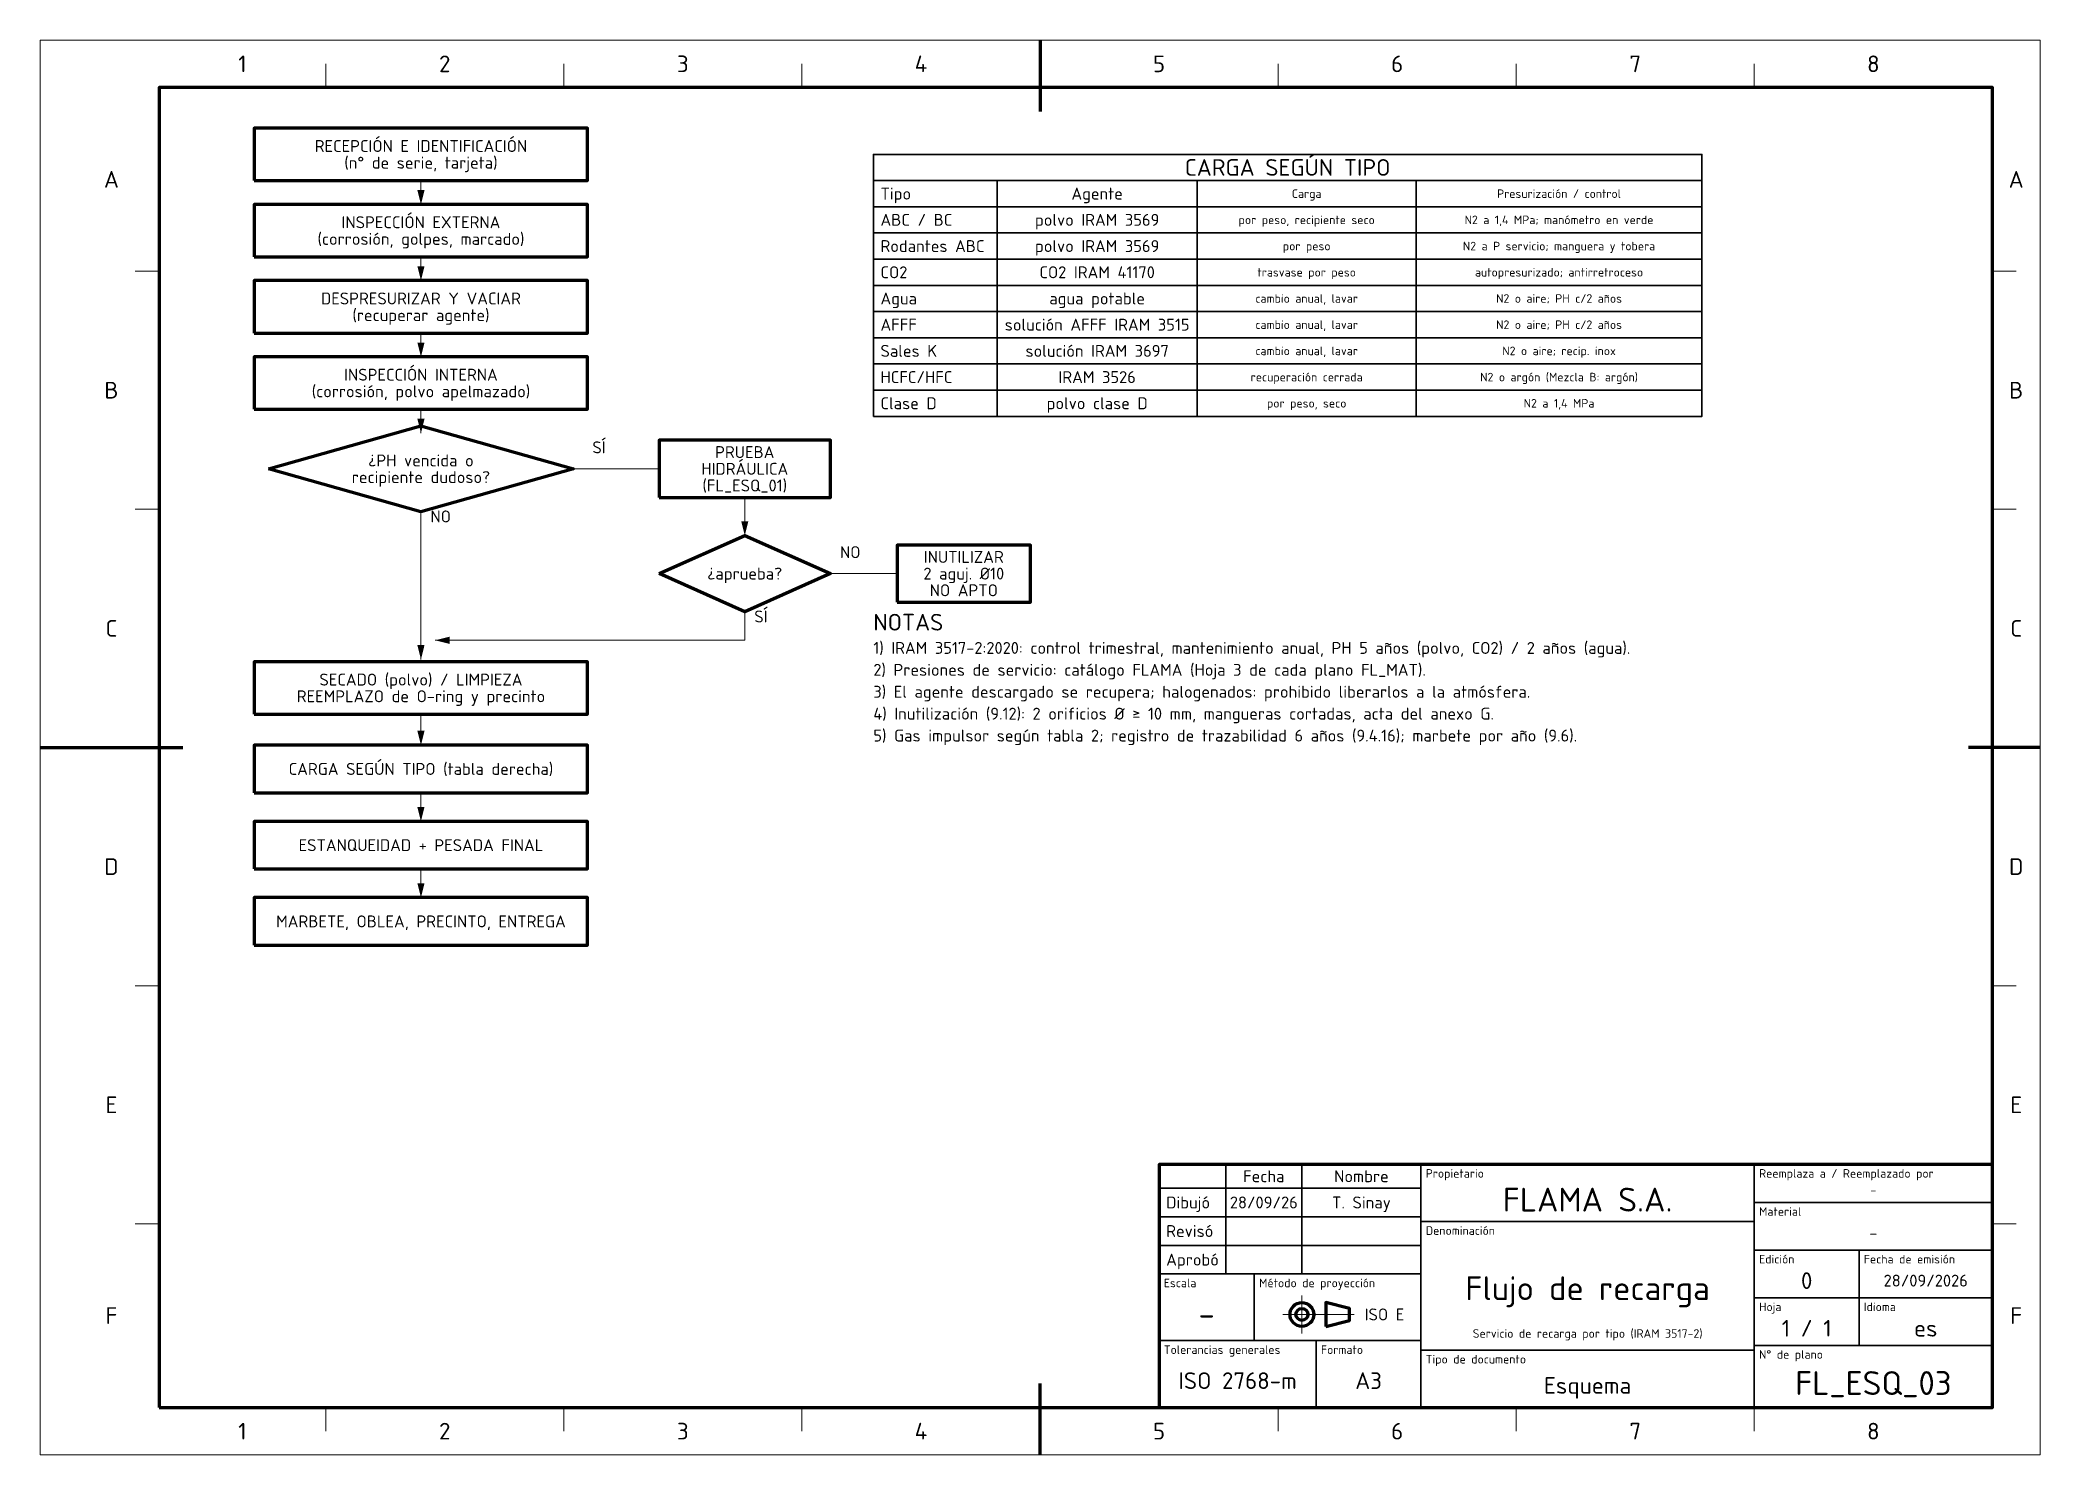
# Paper-space layout 'Lamina' of a CAD drawing. Header units: millimetres. Extents: x 0 to 420, y 0 to 297.
# The model-space entities are those that its viewports show. They can reach past a viewport. Long polylines and large blocks are cut down to what shows.
import ezdxf
from ezdxf.enums import TextEntityAlignment as Align

# ---------------------------------------------------------------- set-up
doc = ezdxf.new("R2010")
doc.units = ezdxf.units.MM
doc.linetypes.add('IRAM-F-TRAZO-PUNTO', pattern=[20, 15, -2, 1, -2])
for name, color, linetype, lineweight in [('01-VISIBLE', 7, 'CONTINUOUS', 70), ('03-EJE', 1, 'IRAM-F-TRAZO-PUNTO', 18), ('06-TEXTO', 7, 'CONTINUOUS', 25), ('07-RECUADRO', 7, 'CONTINUOUS', 70), ('08-FINA', 5, 'CONTINUOUS', 18), ('10-ROTULO', 7, 'CONTINUOUS', 35), ('11-TEXTO-ROTULO', 7, 'CONTINUOUS', 25)]:
    doc.layers.add(name, color=color, linetype=linetype, lineweight=lineweight)
doc.styles.add('ISO3098', font='isocpeur.ttf')

msp = doc.modelspace()

# ---------------------------------------------------------------- hatches: boundary and pattern name
at = {"layer": '08-FINA'}
h = msp.add_hatch(color=7, dxfattribs=at)
h.dxf.hatch_style = 1
h.paths.add_polyline_path([(80, 262.5), (79.25, 265.5), (80.75, 265.5)])
h = msp.add_hatch(color=7, dxfattribs=at)
h.dxf.hatch_style = 1
h.paths.add_polyline_path([(80, 246.5), (79.25, 249.5), (80.75, 249.5)])
h = msp.add_hatch(color=7, dxfattribs=at)
h.dxf.hatch_style = 1
h.paths.add_polyline_path([(80, 230.5), (79.25, 233.5), (80.75, 233.5)])
h = msp.add_hatch(color=7, dxfattribs=at)
h.dxf.hatch_style = 1
h.paths.add_polyline_path([(80, 214.5), (79.25, 217.5), (80.75, 217.5)])
h = msp.add_hatch(color=7, dxfattribs=at)
h.dxf.hatch_style = 1
h.paths.add_polyline_path([(148, 193), (147.25, 196), (148.75, 196)])
h = msp.add_hatch(color=7, dxfattribs=at)
h.dxf.hatch_style = 1
h.paths.add_polyline_path([(80, 167), (79.25, 170), (80.75, 170)])
h = msp.add_hatch(color=7, dxfattribs=at)
h.dxf.hatch_style = 1
h.paths.add_polyline_path([(83, 171), (86, 171.75), (86, 170.25)])
h = msp.add_hatch(color=7, dxfattribs=at)
h.dxf.hatch_style = 1
h.paths.add_polyline_path([(80, 149), (79.25, 152), (80.75, 152)])
h = msp.add_hatch(color=7, dxfattribs=at)
h.dxf.hatch_style = 1
h.paths.add_polyline_path([(80, 133), (79.25, 136), (80.75, 136)])
h = msp.add_hatch(color=7, dxfattribs=at)
h.dxf.hatch_style = 1
h.paths.add_polyline_path([(80, 117), (79.25, 120), (80.75, 120)])

# ---------------------------------------------------------------- linework, layer by layer
at = {"layer": '01-VISIBLE'}
for points in [[(45, 267.5), (115, 267.5), (115, 278.5), (45, 278.5)], [(45, 251.5), (115, 251.5), (115, 262.5), (45, 262.5)], [(45, 235.5), (115, 235.5), (115, 246.5), (45, 246.5)], [(45, 219.5), (115, 219.5), (115, 230.5), (45, 230.5)], [(48, 207), (80, 216), (112, 207), (80, 198)], [(130, 201), (166, 201), (166, 213), (130, 213)], [(130, 185), (148, 193), (166, 185), (148, 177)], [(180, 179), (208, 179), (208, 191), (180, 191)], [(45, 155.5), (115, 155.5), (115, 166.5), (45, 166.5)], [(45, 139), (115, 139), (115, 149), (45, 149)], [(45, 123), (115, 123), (115, 133), (45, 133)], [(45, 107), (115, 107), (115, 117), (45, 117)], [(270, 27), (275, 28.25), (275, 30.75), (270, 32)]]:
    msp.add_lwpolyline(points, close=True, dxfattribs=at)
for radius in [2.5, 1.25]:
    msp.add_circle((265, 29.5), radius, dxfattribs=at)
at = {"layer": '03-EJE'}
for p, q in [((261, 29.5), (276.5, 29.5)), ((265, 25.5), (265, 33.5))]:
    msp.add_line(p, q, dxfattribs=at)
at = {"layer": '07-RECUADRO'}
for p, q in [((210, 297), (210, 282)), ((0, 148.5), (30, 148.5)), ((420, 148.5), (405, 148.5)), ((210, 0), (210, 15))]:
    msp.add_line(p, q, dxfattribs=at)
for points in [[(25, 10), (410, 10), (410, 287), (25, 287)], [(235, 10), (410, 10), (410, 61), (235, 61)]]:
    msp.add_lwpolyline(points, close=True, dxfattribs=at)
at = {"layer": '08-FINA'}
for p, q in [((60, 287), (60, 292)), ((110, 287), (110, 292)), ((160, 287), (160, 292)), ((260, 287), (260, 292)), ((310, 287), (310, 292)), ((360, 287), (360, 292)), ((80, 267.5), (80, 262.5)), ((25, 248.5), (20, 248.5)), ((80, 251.5), (80, 246.5)), ((410, 248.5), (415, 248.5)), ((80, 235.5), (80, 230.5)), ((80, 219.5), (80, 214.5)), ((112, 207), (130, 207)), ((25, 198.5), (20, 198.5)), ((80, 198), (80, 167)), ((148, 201), (148, 193)), ((410, 198.5), (415, 198.5)), ((166, 185), (180, 185)), ((148, 177), (148, 171)), ((148, 171), (83, 171)), ((80, 155.5), (80, 149)), ((80, 139), (80, 133)), ((80, 123), (80, 117)), ((25, 98.5), (20, 98.5)), ((410, 98.5), (415, 98.5)), ((25, 48.5), (20, 48.5)), ((410, 48.5), (415, 48.5)), ((60, 10), (60, 5)), ((110, 10), (110, 5)), ((160, 10), (160, 5)), ((260, 10), (260, 5)), ((310, 10), (310, 5)), ((360, 10), (360, 5))]:
    msp.add_line(p, q, dxfattribs=at)
msp.add_lwpolyline([(0, 0), (420, 0), (420, 297), (0, 297)], close=True, dxfattribs=at)
at = {"layer": '10-ROTULO'}
for points in [[(175, 267.5), (349, 267.5), (349, 273), (175, 273)], [(175, 262), (201, 262), (201, 267.5), (175, 267.5)], [(201, 262), (243, 262), (243, 267.5), (201, 267.5)], [(243, 262), (289, 262), (289, 267.5), (243, 267.5)], [(289, 262), (349, 262), (349, 267.5), (289, 267.5)], [(175, 256.5), (201, 256.5), (201, 262), (175, 262)], [(201, 256.5), (243, 256.5), (243, 262), (201, 262)], [(243, 256.5), (289, 256.5), (289, 262), (243, 262)], [(289, 256.5), (349, 256.5), (349, 262), (289, 262)], [(175, 251), (201, 251), (201, 256.5), (175, 256.5)], [(201, 251), (243, 251), (243, 256.5), (201, 256.5)], [(243, 251), (289, 251), (289, 256.5), (243, 256.5)], [(289, 251), (349, 251), (349, 256.5), (289, 256.5)], [(175, 245.5), (201, 245.5), (201, 251), (175, 251)], [(201, 245.5), (243, 245.5), (243, 251), (201, 251)], [(243, 245.5), (289, 245.5), (289, 251), (243, 251)], [(289, 245.5), (349, 245.5), (349, 251), (289, 251)], [(175, 240), (201, 240), (201, 245.5), (175, 245.5)], [(201, 240), (243, 240), (243, 245.5), (201, 245.5)], [(243, 240), (289, 240), (289, 245.5), (243, 245.5)], [(289, 240), (349, 240), (349, 245.5), (289, 245.5)], [(175, 234.5), (201, 234.5), (201, 240), (175, 240)], [(201, 234.5), (243, 234.5), (243, 240), (201, 240)], [(243, 234.5), (289, 234.5), (289, 240), (243, 240)], [(289, 234.5), (349, 234.5), (349, 240), (289, 240)], [(175, 229), (201, 229), (201, 234.5), (175, 234.5)], [(201, 229), (243, 229), (243, 234.5), (201, 234.5)], [(243, 229), (289, 229), (289, 234.5), (243, 234.5)], [(289, 229), (349, 229), (349, 234.5), (289, 234.5)], [(175, 223.5), (201, 223.5), (201, 229), (175, 229)], [(201, 223.5), (243, 223.5), (243, 229), (201, 229)], [(243, 223.5), (289, 223.5), (289, 229), (243, 229)], [(289, 223.5), (349, 223.5), (349, 229), (289, 229)], [(175, 218), (201, 218), (201, 223.5), (175, 223.5)], [(201, 218), (243, 218), (243, 223.5), (201, 223.5)], [(243, 218), (289, 218), (289, 223.5), (243, 223.5)], [(289, 218), (349, 218), (349, 223.5), (289, 223.5)], [(235, 56), (249, 56), (249, 61), (235, 61)], [(249, 56), (265, 56), (265, 61), (249, 61)], [(265, 56), (290, 56), (290, 61), (265, 61)], [(290, 49), (360, 49), (360, 61), (290, 61)], [(360, 53), (410, 53), (410, 61), (360, 61)], [(235, 50), (249, 50), (249, 56), (235, 56)], [(249, 50), (265, 50), (265, 56), (249, 56)], [(265, 50), (290, 50), (290, 56), (265, 56)], [(360, 43), (410, 43), (410, 53), (360, 53)], [(235, 44), (249, 44), (249, 50), (235, 50)], [(249, 44), (265, 44), (265, 50), (249, 50)], [(265, 44), (290, 44), (290, 50), (265, 50)], [(290, 22), (360, 22), (360, 49), (290, 49)], [(235, 38), (249, 38), (249, 44), (235, 44)], [(249, 38), (265, 38), (265, 44), (249, 44)], [(265, 38), (290, 38), (290, 44), (265, 44)], [(360, 33), (382, 33), (382, 43), (360, 43)], [(382, 33), (410, 33), (410, 43), (382, 43)], [(235, 24), (255, 24), (255, 38), (235, 38)], [(255, 24), (290, 24), (290, 38), (255, 38)], [(360, 23), (382, 23), (382, 33), (360, 33)], [(382, 23), (410, 23), (410, 33), (382, 33)], [(235, 10), (268, 10), (268, 24), (235, 24)], [(268, 10), (290, 10), (290, 24), (268, 24)], [(290, 10), (360, 10), (360, 22), (290, 22)], [(360, 10), (410, 10), (410, 23), (360, 23)]]:
    msp.add_lwpolyline(points, close=True, dxfattribs=at)

# ---------------------------------------------------------------- texts
at = {"layer": '06-TEXTO', "style": 'ISO3098'}
for s, height, p in [('1', 3.5, (42.5, 292)), ('2', 3.5, (85, 292)), ('3', 3.5, (135, 292)), ('4', 3.5, (185, 292)), ('5', 3.5, (235, 292)), ('6', 3.5, (285, 292)), ('7', 3.5, (335, 292)), ('8', 3.5, (385, 292)), ('RECEPCIÓN E IDENTIFICACIÓN', 2.5, (80, 274.75)), ('CARGA SEGÚN TIPO', 3.5, (262, 270.25)), ('A', 3.5, (15, 267.75)), ('(n° de serie, tarjeta)', 2.5, (80, 271.25)), ('A', 3.5, (415, 267.75)), ('Agente', 2.5, (222, 264.75)), ('Carga', 1.8, (266, 264.75)), ('Presurización / control', 1.8, (319, 264.75)), ('INSPECCIÓN EXTERNA', 2.5, (80, 258.75)), ('polvo IRAM 3569', 2.5, (222, 259.25)), ('(corrosión, golpes, marcado)', 2.5, (80, 255.25)), ('por peso, recipiente seco', 1.8, (266, 259.25)), ('N2 a 1,4 MPa; manómetro en verde', 1.8, (319, 259.25)), ('polvo IRAM 3569', 2.5, (222, 253.75)), ('por peso', 1.8, (266, 253.75)), ('N2 a P servicio; manguera y tobera', 1.8, (319, 253.75)), ('CO2 IRAM 41170', 2.5, (222, 248.25)), ('trasvase por peso', 1.8, (266, 248.25)), ('autopresurizado; antirretroceso', 1.8, (319, 248.25)), ('DESPRESURIZAR Y VACIAR', 2.5, (80, 242.75)), ('agua potable', 2.5, (222, 242.75)), ('cambio anual, lavar', 1.8, (266, 242.75)), ('N2 o aire; PH c/2 años', 1.8, (319, 242.75)), ('(recuperar agente)', 2.5, (80, 239.25)), ('solución AFFF IRAM 3515', 2.5, (222, 237.25)), ('cambio anual, lavar', 1.8, (266, 237.25)), ('N2 o aire; PH c/2 años', 1.8, (319, 237.25)), ('solución IRAM 3697', 2.5, (222, 231.75)), ('cambio anual, lavar', 1.8, (266, 231.75)), ('N2 o aire; recip. inox', 1.8, (319, 231.75)), ('INSPECCIÓN INTERNA', 2.5, (80, 226.75)), ('IRAM 3526', 2.5, (222, 226.25)), ('recuperación cerrada', 1.8, (266, 226.25)), ('N2 o argón (Mezcla B: argón)', 1.8, (319, 226.25)), ('B', 3.5, (15, 223.5)), ('(corrosión, polvo apelmazado)', 2.5, (80, 223.25)), ('B', 3.5, (415, 223.5)), ('polvo clase D', 2.5, (222, 220.75)), ('por peso, seco', 1.8, (266, 220.75)), ('N2 a 1,4 MPa', 1.8, (319, 220.75)), ('¿PH vencida o', 2.5, (80, 208.75)), ('PRUEBA', 2.5, (148, 210.5)), ('recipiente dudoso?', 2.5, (80, 205.25)), ('HIDRÁULICA', 2.5, (148, 207)), ('(FL_ESQ_01)', 2.5, (148, 203.5)), ('INUTILIZAR', 2.5, (194, 188.5)), ('¿aprueba?', 2.5, (148, 185)), ('2 aguj. Ø10', 2.5, (194, 185)), ('NO APTO', 2.5, (194, 181.5)), ('C', 3.5, (15, 173.5)), ('C', 3.5, (415, 173.5)), ('SECADO (polvo) / LIMPIEZA', 2.5, (80, 162.75)), ('REEMPLAZO de O-ring y precinto', 2.5, (80, 159.25)), ('CARGA SEGÚN TIPO (tabla derecha)', 2.5, (80, 144)), ('ESTANQUEIDAD + PESADA FINAL', 2.5, (80, 128)), ('D', 3.5, (15, 123.5)), ('D', 3.5, (415, 123.5)), ('MARBETE, OBLEA, PRECINTO, ENTREGA', 2.5, (80, 112)), ('E', 3.5, (15, 73.5)), ('E', 3.5, (415, 73.5)), ('F', 3.5, (15, 29.25)), ('F', 3.5, (415, 29.25)), ('1', 3.5, (42.5, 5)), ('2', 3.5, (85, 5)), ('3', 3.5, (135, 5)), ('4', 3.5, (185, 5)), ('5', 3.5, (235, 5)), ('6', 3.5, (285, 5)), ('7', 3.5, (335, 5)), ('8', 3.5, (385, 5))]:
    msp.add_text(s, height=height, dxfattribs=at).set_placement(p, align=Align.MIDDLE_CENTER)
for s, p in [('Tipo', (176.5, 264.75)), ('ABC / BC', (176.5, 259.25)), ('Rodantes ABC', (176.5, 253.75)), ('CO2', (176.5, 248.25)), ('Agua', (176.5, 242.75)), ('AFFF', (176.5, 237.25)), ('Sales K', (176.5, 231.75)), ('HCFC/HFC', (176.5, 226.25)), ('Clase D', (176.5, 220.75))]:
    msp.add_text(s, height=2.5, dxfattribs=at).set_placement(p, align=Align.MIDDLE_LEFT)
for s, height, p in [('SÍ', 2.5, (116, 209.5)), ('NO', 2.5, (82, 195)), ('NO', 2.5, (168, 187.5)), ('SÍ', 2.5, (150, 174)), ('NOTAS', 3.5, (175, 172)), ('1) IRAM 3517-2:2020: control trimestral, mantenimiento anual, PH 5 años (polvo, CO2) / 2 años (agua).', 2.5, (175, 167.4)), ('2) Presiones de servicio: catálogo FLAMA (Hoja 3 de cada plano FL_MAT).', 2.5, (175, 162.8)), ('3) El agente descargado se recupera; halogenados: prohibido liberarlos a la atmósfera.', 2.5, (175, 158.2)), ('4) Inutilización (9.12): 2 orificios Ø ≥ 10 mm, mangueras cortadas, acta del anexo G.', 2.5, (175, 153.6)), ('5) Gas impulsor según tabla 2; registro de trazabilidad 6 años (9.4.16); marbete por año (9.6).', 2.5, (175, 149))]:
    msp.add_text(s, height=height, dxfattribs=at).set_placement(p, align=Align.BOTTOM_LEFT)
at = {"layer": '11-TEXTO-ROTULO', "style": 'ISO3098'}
for s, height, p in [('Fecha', 2.5, (257, 58.5)), ('Nombre', 2.5, (277.5, 58.5)), ('FLAMA S.A.', 5, (325, 53.6)), ('-', 1.8, (385, 55.6)), ('28/09/26', 2.5, (257, 53)), ('T. Sinay', 2.5, (277.5, 53)), ('-', 2.5, (385, 46.6)), ('0', 3.5, (371, 36.6)), ('28/09/2026', 2.5, (396, 36.6)), ('Flujo de recarga', 5, (325, 35)), ('-', 5, (245, 29.6)), ('Servicio de recarga por tipo (IRAM 3517-2)', 1.8, (325, 25.5)), ('1 / 1', 3.5, (371, 26.6)), ('es', 3.5, (396, 26.6)), ('ISO 2768-m', 3.5, (251.5, 15.6)), ('A3', 3.5, (279, 15.6)), ('FL_ESQ_03', 5, (385, 15.1)), ('Esquema', 3.5, (325, 14.6))]:
    msp.add_text(s, height=height, dxfattribs=at).set_placement(p, align=Align.MIDDLE_CENTER)
for s, p in [('Propietario', (291, 60)), ('Reemplaza a / Reemplazado por', (361, 60)), ('Material', (361, 52)), ('Denominación', (291, 48)), ('Edición', (361, 42)), ('Fecha de emisión', (383, 42)), ('Escala', (236, 37)), ('Método de proyección', (256, 37)), ('Hoja', (361, 32)), ('Idioma', (383, 32)), ('Tolerancias generales', (236, 23)), ('Formato', (269, 23)), ('Tipo de documento', (291, 21)), ('N° de plano', (361, 22))]:
    msp.add_text(s, height=1.8, dxfattribs=at).set_placement(p, align=Align.TOP_LEFT)
for s, p in [('Dibujó', (236.5, 53)), ('Revisó', (236.5, 47)), ('Aprobó', (236.5, 41))]:
    msp.add_text(s, height=2.5, dxfattribs=at).set_placement(p, align=Align.MIDDLE_LEFT)
msp.add_text('ISO E', height=2.5, dxfattribs=at).set_placement((286.5, 29.5), align=Align.MIDDLE_RIGHT)

psp = doc.layouts.new('Lamina')

# ---------------------------------------------------------------- viewports
at = {"layer": 'VIEWPORTS'}
psp.add_viewport(center=(210, 148.5), size=(420, 297), view_center_point=(210, 148.5), view_height=297, dxfattribs=at)

doc.saveas('drawing.dxf')
